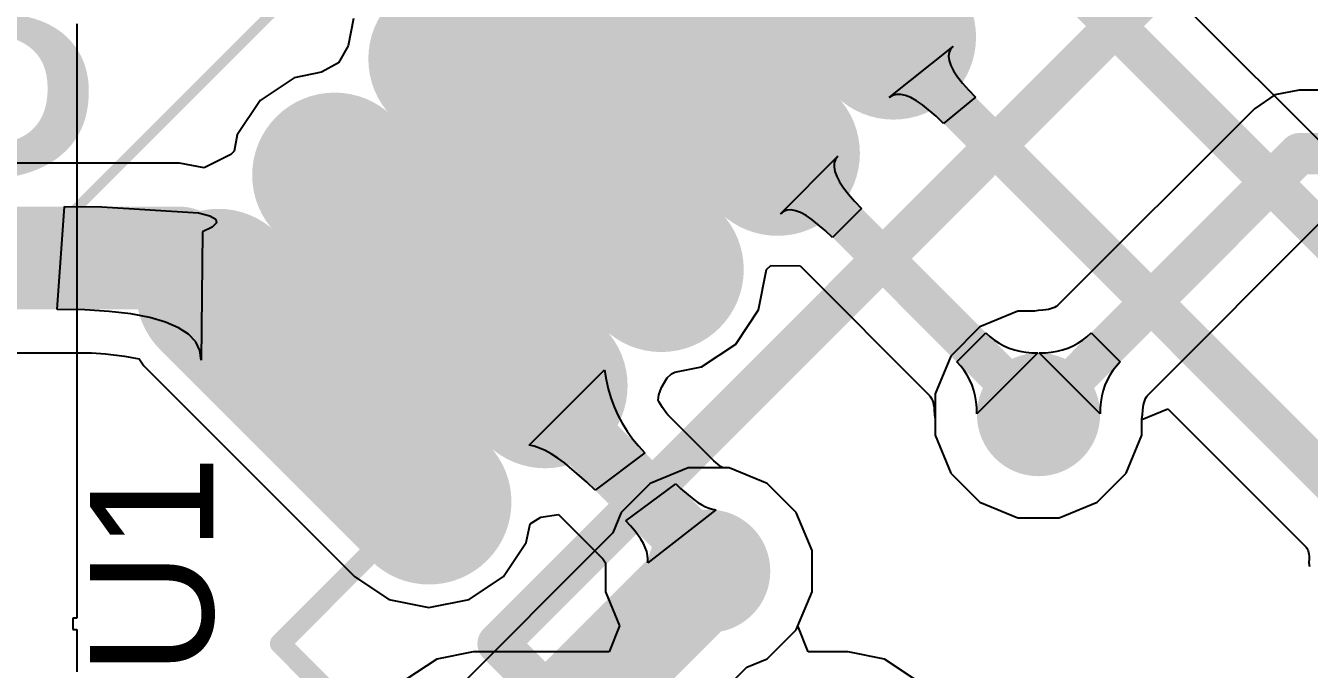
# Model space of a CAD drawing. Header units: millimetres. Extents: x 0 to 168, y 0 to 109.
# Drawn here: x 85.57 to 91.83, y 69.75 to 72.89 of the extents above; entities that cross this region are included whole.
import ezdxf

# ---------------------------------------------------------------- set-up
doc = ezdxf.new("R2010")
doc.units = ezdxf.units.MM
for name, color, linetype in [('BottomLayer', 5, 'Continuous'), ('BottomOverlay', 54, 'Continuous'), ('Mechanical13', 56, 'Continuous'), ('Mechanical15', 56, 'Continuous'), ('TopLayer', 1, 'Continuous'), ('TopOverlay', 2, 'Continuous'), ('TopPaste', 8, 'Continuous'), ('TopSolder', 216, 'Continuous'), ('ViaHoleLayer', 16, 'Continuous')]:
    doc.layers.add(name, color=color, linetype=linetype)
doc.styles.add('Arial', font='arial.ttf', dxfattribs={"height": 0.2})

# ---------------------------------------------------------------- blocks, each defined once
blk = doc.blocks.new('44ML_M_51')
at = {"layer": 'TopLayer'}
h = blk.add_hatch(color=1, dxfattribs=at)
edge = h.paths.add_edge_path()
edge.add_arc((6.425, 4), 0.3, 270, 450)
edge.add_line((6.425, 4.3), (4.975, 4.3))
edge.add_arc((4.975, 4), 0.3, 90, 270)
edge.add_line((4.975, 3.7), (6.425, 3.7))
h = blk.add_hatch(color=1, dxfattribs=at)
edge = h.paths.add_edge_path()
edge.add_arc((6.425, 3.2), 0.3, 270, 450)
edge.add_line((6.425, 3.5), (4.975, 3.5))
edge.add_arc((4.975, 3.2), 0.3, 90, 270)
edge.add_line((4.975, 2.9), (6.425, 2.9))
h = blk.add_hatch(color=1, dxfattribs=at)
edge = h.paths.add_edge_path()
edge.add_arc((6.425, 2.4), 0.3, 270, 450)
edge.add_line((6.425, 2.7), (4.975, 2.7))
edge.add_arc((4.975, 2.4), 0.3, 90, 270)
edge.add_line((4.975, 2.1), (6.425, 2.1))
h = blk.add_hatch(color=1, dxfattribs=at)
edge = h.paths.add_edge_path()
edge.add_arc((6.425, 1.6), 0.3, 270, 450)
edge.add_line((6.425, 1.9), (4.975, 1.9))
edge.add_arc((4.975, 1.6), 0.3, 90, 270)
edge.add_line((4.975, 1.3), (6.425, 1.3))
h = blk.add_hatch(color=1, dxfattribs=at)
edge = h.paths.add_edge_path()
edge.add_arc((6.425, 0.8), 0.3, 270, 450)
edge.add_line((6.425, 1.1), (4.975, 1.1))
edge.add_arc((4.975, 0.8), 0.3, 90, 270)
edge.add_line((4.975, 0.5), (6.425, 0.5))
at = {"layer": 'TopPaste'}
h = blk.add_hatch(color=8, dxfattribs=at)
edge = h.paths.add_edge_path()
edge.add_arc((6.425, 4), 0.3, 270, 450)
edge.add_line((6.425, 4.3), (4.975, 4.3))
edge.add_arc((4.975, 4), 0.3, 90, 270)
edge.add_line((4.975, 3.7), (6.425, 3.7))
h = blk.add_hatch(color=8, dxfattribs=at)
edge = h.paths.add_edge_path()
edge.add_arc((6.425, 3.2), 0.3, 270, 450)
edge.add_line((6.425, 3.5), (4.975, 3.5))
edge.add_arc((4.975, 3.2), 0.3, 90, 270)
edge.add_line((4.975, 2.9), (6.425, 2.9))
h = blk.add_hatch(color=8, dxfattribs=at)
edge = h.paths.add_edge_path()
edge.add_arc((6.425, 2.4), 0.3, 270, 450)
edge.add_line((6.425, 2.7), (4.975, 2.7))
edge.add_arc((4.975, 2.4), 0.3, 90, 270)
edge.add_line((4.975, 2.1), (6.425, 2.1))
h = blk.add_hatch(color=8, dxfattribs=at)
edge = h.paths.add_edge_path()
edge.add_arc((6.425, 1.6), 0.3, 270, 450)
edge.add_line((6.425, 1.9), (4.975, 1.9))
edge.add_arc((4.975, 1.6), 0.3, 90, 270)
edge.add_line((4.975, 1.3), (6.425, 1.3))
h = blk.add_hatch(color=8, dxfattribs=at)
edge = h.paths.add_edge_path()
edge.add_arc((6.425, 0.8), 0.3, 270, 450)
edge.add_line((6.425, 1.1), (4.975, 1.1))
edge.add_arc((4.975, 0.8), 0.3, 90, 270)
edge.add_line((4.975, 0.5), (6.425, 0.5))
at = {"layer": 'TopSolder'}
h = blk.add_hatch(color=216, dxfattribs=at)
edge = h.paths.add_edge_path()
edge.add_arc((6.425, 4), 0.4016, 270, 450)
edge.add_line((6.425, 4.4016), (4.975, 4.4016))
edge.add_arc((4.975, 4), 0.4016, 90, 270)
edge.add_line((4.975, 3.5984), (6.425, 3.5984))
h = blk.add_hatch(color=216, dxfattribs=at)
edge = h.paths.add_edge_path()
edge.add_arc((6.425, 3.2), 0.4016, 270, 450)
edge.add_line((6.425, 3.6016), (4.975, 3.6016))
edge.add_arc((4.975, 3.2), 0.4016, 90, 270)
edge.add_line((4.975, 2.7984), (6.425, 2.7984))
h = blk.add_hatch(color=216, dxfattribs=at)
edge = h.paths.add_edge_path()
edge.add_arc((6.425, 2.4), 0.4016, 270, 450)
edge.add_line((6.425, 2.8016), (4.975, 2.8016))
edge.add_arc((4.975, 2.4), 0.4016, 90, 270)
edge.add_line((4.975, 1.9984), (6.425, 1.9984))
h = blk.add_hatch(color=216, dxfattribs=at)
edge = h.paths.add_edge_path()
edge.add_arc((6.425, 1.6), 0.4016, 270, 450)
edge.add_line((6.425, 2.0016), (4.975, 2.0016))
edge.add_arc((4.975, 1.6), 0.4016, 90, 270)
edge.add_line((4.975, 1.1984), (6.425, 1.1984))
h = blk.add_hatch(color=216, dxfattribs=at)
edge = h.paths.add_edge_path()
edge.add_arc((6.425, 0.8), 0.4016, 270, 450)
edge.add_line((6.425, 1.2016), (4.975, 1.2016))
edge.add_arc((4.975, 0.8), 0.4016, 90, 270)
edge.add_line((4.975, 0.3984), (6.425, 0.3984))
at = {"layer": 'Mechanical13', "const_width": 0.1}
for points in [[(5, 5), (-5, 5)], [(5, 5), (5, -5)]]:
    blk.add_lwpolyline(points, dxfattribs=at)
at = {"layer": 'Mechanical13', "const_width": 0.05}
blk.add_lwpolyline([(4.975, 5, 1), (5.025, 5, 1)], format="xyb", close=True, dxfattribs=at)
blk.add_lwpolyline([(4.975, 5, 1), (5.025, 5, 1)], format="xyb", close=True, dxfattribs=at)
at = {"layer": 'Mechanical15', "const_width": 0.05}
blk.add_lwpolyline([(7.2, 7.2), (7.2, -7.2)], dxfattribs=at)
at = {"layer": 'TopOverlay', "const_width": 0.2}
for points in [[(4.25, 4.25), (-4.25, 4.25)], [(4.25, 4.25), (4.25, -4.25)]]:
    blk.add_lwpolyline(points, dxfattribs=at)
at = {"layer": 'TopOverlay', "const_width": 0.1}
blk.add_lwpolyline([(4.2, 4.25, 1), (4.3, 4.25, 1)], format="xyb", close=True, dxfattribs=at)
blk.add_lwpolyline([(4.2, 4.25, 1), (4.3, 4.25, 1)], format="xyb", close=True, dxfattribs=at)

msp = doc.modelspace()

# ---------------------------------------------------------------- hatches: boundary and pattern name
at = {"layer": 'BottomLayer'}
h = msp.add_hatch(color=5, dxfattribs=at)
edge = h.paths.add_edge_path()
edge.add_arc((90.5063, 70.993), 0.3, 0, 360)
h = msp.add_hatch(color=5, dxfattribs=at)
edge = h.paths.add_edge_path()
edge.add_arc((88.9, 70.231), 0.3, 0, 360)
at = {"layer": 'TopLayer'}
h = msp.add_hatch(color=1, dxfattribs=at)
edge = h.paths.add_edge_path()
edge.add_arc((90.5063, 70.993), 0.3, 0, 360)
h = msp.add_hatch(color=1, dxfattribs=at)
edge = h.paths.add_edge_path()
edge.add_arc((88.9, 70.231), 0.3, 0, 360)
at = {"layer": 'ViaHoleLayer'}
h = msp.add_hatch(color=16, dxfattribs=at)
edge = h.paths.add_edge_path()
edge.add_arc((90.5063, 70.993), 0.15, 0, 360)
h = msp.add_hatch(color=16, dxfattribs=at)
edge = h.paths.add_edge_path()
edge.add_arc((88.9, 70.231), 0.15, 0, 360)

# ---------------------------------------------------------------- linework, layer by layer
at = {"layer": 'BottomLayer'}
for p, q in [((91.658, 72.5486), (91.5577, 72.4816)), ((91.7763, 72.5721), (91.658, 72.5486)), ((97.155, 72.5721), (91.7763, 72.5721)), ((91.5577, 72.4816), (90.5994, 71.5233)), ((91.0366, 71.0861), (91.9043, 71.9539)), ((90.5994, 71.5233), (90.5919, 71.5184)), ((90.4062, 71.4962), (90.2212, 71.4196)), ((90.487, 71.4962), (90.4062, 71.4962)), ((90.5045, 71.5001), (90.487, 71.4962)), ((90.5275, 71.5006), (90.5045, 71.5001)), ((90.5418, 71.502), (90.5275, 71.5006)), ((90.5543, 71.5041), (90.5418, 71.502)), ((90.5652, 71.5068), (90.5543, 71.5041)), ((90.5749, 71.5101), (90.5652, 71.5068)), ((90.5837, 71.5139), (90.5749, 71.5101)), ((90.5919, 71.5184), (90.5837, 71.5139)), ((90.2212, 71.4196), (90.0797, 71.278)), ((90.6745, 71.3275), (90.6982, 71.3404)), ((90.6982, 71.3404), (90.7209, 71.3552)), ((90.7209, 71.3552), (90.7424, 71.3721)), ((90.7424, 71.3721), (90.7629, 71.391)), ((90.7629, 71.391), (90.9043, 71.2496)), ((90.0797, 71.278), (90.0031, 71.0931)), ((90.5093, 71.293), (90.5395, 71.2937)), ((90.8063, 70.996), (90.5093, 71.293)), ((90.5395, 71.2937), (90.5687, 71.2964)), ((90.5687, 71.2964), (90.5968, 71.3012)), ((90.5968, 71.3012), (90.6238, 71.3079)), ((90.6238, 71.3079), (90.6497, 71.3167)), ((90.6497, 71.3167), (90.6745, 71.3275)), ((90.8854, 71.2291), (90.8685, 71.2076)), ((90.9043, 71.2496), (90.8854, 71.2291)), ((90.8408, 71.1612), (90.83, 71.1364)), ((90.8536, 71.1849), (90.8408, 71.1612)), ((90.8685, 71.2076), (90.8536, 71.1849)), ((90.0031, 71.0931), (90.0031, 70.8929)), ((90.8212, 71.1105), (90.8144, 71.0835)), ((90.83, 71.1364), (90.8212, 71.1105)), ((91.0317, 71.0786), (91.0366, 71.0861)), ((90.807, 71.0263), (90.8063, 70.996)), ((90.8097, 71.0554), (90.807, 71.0263)), ((90.8144, 71.0835), (90.8097, 71.0554)), ((91.0139, 71.0142), (91.0153, 71.0285)), ((91.0153, 71.0285), (91.0174, 71.041)), ((91.0174, 71.041), (91.0201, 71.0519)), ((91.0201, 71.0519), (91.0234, 71.0616)), ((91.0234, 71.0616), (91.0272, 71.0704)), ((91.0272, 71.0704), (91.0317, 71.0786)), ((91.0095, 70.9737), (91.0134, 70.9912)), ((91.0095, 70.8929), (91.0095, 70.9737)), ((91.0134, 70.9912), (91.0139, 71.0142)), ((90.0031, 70.8929), (90.0797, 70.708)), ((90.9329, 70.708), (91.0095, 70.8929)), ((88.7999, 70.7342), (88.615, 70.6576)), ((89.0001, 70.7342), (88.7999, 70.7342)), ((89.185, 70.6576), (89.0001, 70.7342)), ((88.615, 70.6576), (88.4734, 70.516)), ((89.3266, 70.516), (89.185, 70.6576)), ((90.0797, 70.708), (90.2212, 70.5664)), ((90.7913, 70.5664), (90.9329, 70.708)), ((90.2212, 70.5664), (90.4062, 70.4898)), ((90.6064, 70.4898), (90.7913, 70.5664)), ((88.4734, 70.516), (88.4323, 70.4168)), ((89.4032, 70.3311), (89.3266, 70.516)), ((90.4062, 70.4898), (90.6064, 70.4898)), ((88.4323, 70.4168), (87.379, 69.3635)), ((89.4032, 70.1309), (89.4032, 70.3311)), ((89.3266, 69.946), (89.4032, 70.1309)), ((89.185, 69.8044), (89.3266, 69.946)), ((89.0858, 69.7633), (89.185, 69.8044)), ((88.1678, 68.8453), (89.0858, 69.7633))]:
    msp.add_line(p, q, dxfattribs=at)
for points, const_width in [([(90.5063, 70.993), (91.7763, 72.263)], 0.2), ([(91.7763, 72.263), (97.155, 72.263)], 0.2), ([(87.7057, 69.0367), (88.9, 70.231)], 0.5)]:
    msp.add_lwpolyline(points, dxfattribs=dict(at, const_width=const_width))
for points, const_width in [([(91.7263, 72.263, 1), (91.8263, 72.263, 1)], 0.1), ([(91.7263, 72.263, 1), (91.8263, 72.263, 1)], 0.1), ([(90.4563, 70.993, 1), (90.5563, 70.993, 1)], 0.1), ([(88.775, 70.231, 1), (89.025, 70.231, 1)], 0.25)]:
    msp.add_lwpolyline(points, format="xyb", close=True, dxfattribs=dict(at, const_width=const_width))
at = {"layer": 'BottomOverlay'}
for p, q in [((85.8224, 72.8941), (85.8224, 72.8755)), ((85.8224, 72.8755), (85.8224, 72.8568)), ((85.8224, 72.8568), (85.8224, 72.8382)), ((85.8224, 72.8382), (85.8224, 72.8195)), ((85.8224, 72.8195), (85.8224, 72.8009)), ((85.8224, 72.8009), (85.8224, 72.7822)), ((85.8224, 72.7822), (85.8224, 72.7636)), ((85.8224, 72.7636), (85.8224, 72.7449)), ((85.8224, 72.7449), (85.8224, 72.7263)), ((85.8224, 72.7263), (85.8224, 72.7076)), ((85.8224, 72.7076), (85.8224, 72.689)), ((85.8224, 72.689), (85.8224, 72.6703)), ((85.8224, 72.6703), (85.8224, 72.6516)), ((85.8224, 72.6516), (85.8224, 72.633)), ((85.8224, 72.633), (85.8224, 72.6143)), ((85.8224, 72.6143), (85.8224, 72.5957)), ((85.8224, 72.5957), (85.8224, 72.577)), ((85.8224, 72.577), (85.8224, 72.5584)), ((85.8224, 72.5584), (85.8224, 72.5397)), ((85.8224, 72.5397), (85.8224, 72.5211)), ((85.8224, 72.5211), (85.8224, 72.5024)), ((85.8224, 72.5024), (85.8224, 72.4838)), ((85.8224, 72.4838), (85.8224, 72.4651)), ((85.8224, 72.4651), (85.8224, 72.4465)), ((85.8224, 72.4465), (85.8224, 72.4278)), ((85.8224, 72.4278), (85.8224, 72.4091)), ((85.8224, 72.4091), (85.8224, 72.3905)), ((85.8224, 72.3905), (85.8224, 72.3718)), ((85.8224, 72.3718), (85.8224, 72.3532)), ((85.8224, 72.3532), (85.8224, 72.3345)), ((85.8224, 72.3345), (85.8224, 72.3159)), ((85.8224, 72.3159), (85.8224, 72.2972)), ((85.8224, 72.2972), (85.8224, 72.2786)), ((85.8224, 72.2786), (85.8224, 72.2599)), ((85.8224, 72.2599), (85.8224, 72.2413)), ((85.8224, 72.2413), (85.8224, 72.2226)), ((85.8224, 72.2226), (85.8224, 72.204)), ((85.8224, 72.204), (85.8224, 72.1853)), ((85.8224, 72.1853), (85.8224, 72.1667)), ((85.8224, 72.1667), (85.8224, 72.148)), ((85.8224, 72.148), (85.8224, 72.1293)), ((85.8224, 72.1293), (85.8224, 72.1107)), ((85.8224, 72.1107), (85.8224, 72.092)), ((85.8224, 72.092), (85.8224, 72.0734)), ((85.8224, 72.0734), (85.8224, 72.0547)), ((85.8224, 72.0547), (85.8224, 72.0361)), ((85.8224, 72.0361), (85.8224, 72.0174)), ((85.8224, 72.0174), (85.8224, 71.9988)), ((85.8224, 71.9988), (85.8224, 71.9801)), ((85.8224, 71.9801), (85.8224, 71.9615)), ((85.8224, 71.9615), (85.8224, 71.9428)), ((85.8224, 71.9428), (85.8224, 71.9241)), ((85.8224, 71.9241), (85.8224, 71.9055)), ((85.8224, 71.9055), (85.8224, 71.8868)), ((85.8224, 71.8868), (85.8224, 71.8682)), ((85.8224, 71.8682), (85.8224, 71.8495)), ((85.8224, 71.8495), (85.8224, 71.8309)), ((85.8224, 71.8309), (85.8224, 71.8122)), ((85.8224, 71.8122), (85.8224, 71.7936)), ((85.8224, 71.7936), (85.8224, 71.7749)), ((85.8224, 71.7749), (85.8224, 71.7563)), ((85.8224, 71.7563), (85.8224, 71.7376)), ((85.8224, 71.7376), (85.8224, 71.719)), ((85.8224, 71.719), (85.8224, 71.7003)), ((85.8224, 71.7003), (85.8224, 71.6816)), ((85.8224, 71.6816), (85.8224, 71.663)), ((85.8224, 71.663), (85.8224, 71.6443)), ((85.8224, 71.6443), (85.8224, 71.6257)), ((85.8224, 71.6257), (85.8224, 71.607)), ((85.8224, 71.607), (85.8224, 71.5884)), ((85.8224, 71.5884), (85.8224, 71.5697)), ((85.8224, 71.5697), (85.8224, 71.5511)), ((85.8224, 71.5511), (85.8224, 71.5324)), ((85.8224, 71.5324), (85.8224, 71.5138)), ((85.8224, 71.5138), (85.8224, 71.4951)), ((85.8224, 71.4951), (85.8224, 71.4765)), ((85.8224, 71.4765), (85.8224, 71.4578)), ((85.8224, 71.4578), (85.8224, 71.4391)), ((85.8224, 71.4391), (85.8224, 71.4205)), ((85.8224, 71.4205), (85.8224, 71.4018)), ((85.8224, 71.4018), (85.8224, 71.3832)), ((85.8224, 71.3832), (85.8224, 71.3645)), ((85.8224, 71.3645), (85.8224, 71.3459)), ((85.8224, 71.3459), (85.8224, 71.3272)), ((85.8224, 71.3272), (85.8224, 71.3086)), ((85.8224, 71.3086), (85.8224, 71.2899)), ((85.8224, 71.2899), (85.8224, 71.2713)), ((85.8224, 71.2713), (85.8224, 71.2526)), ((85.8224, 71.2526), (85.8224, 71.234)), ((85.8224, 71.234), (85.8224, 71.2153)), ((85.8224, 71.2153), (85.8224, 71.1966)), ((85.8224, 71.1966), (85.8224, 71.178)), ((85.8224, 71.178), (85.8224, 71.1593)), ((85.8224, 71.1593), (85.8224, 71.1407)), ((85.8224, 71.1407), (85.8224, 71.122)), ((85.8224, 71.122), (85.8224, 71.1034)), ((85.8224, 71.1034), (85.8224, 71.0847)), ((85.8224, 71.0847), (85.8224, 71.0661)), ((85.8224, 71.0661), (85.8224, 71.0474)), ((85.8224, 71.0474), (85.8224, 71.0288)), ((85.8224, 71.0288), (85.8224, 71.0101)), ((85.8224, 71.0101), (85.8224, 70.9915)), ((85.8224, 70.9915), (85.8224, 70.9728)), ((85.8224, 70.9728), (85.8224, 70.9541)), ((85.8224, 70.9541), (85.8224, 70.9355)), ((85.8224, 70.9355), (85.8224, 70.9168)), ((85.8224, 70.9168), (85.8224, 70.8982)), ((85.8224, 70.8982), (85.8224, 70.8795)), ((85.8224, 70.8795), (85.8224, 70.8609)), ((85.8224, 70.8609), (85.8224, 70.8422)), ((85.8224, 70.8422), (85.8224, 70.8236)), ((85.8224, 70.8236), (85.8224, 70.8049)), ((85.8224, 70.8049), (85.8224, 70.7863)), ((85.8224, 70.7863), (85.8224, 70.7676)), ((85.8224, 70.7676), (85.8224, 70.749)), ((85.8224, 70.749), (85.8224, 70.7303)), ((85.8224, 70.7303), (85.8224, 70.7116)), ((85.8224, 70.7116), (85.8224, 70.693)), ((85.8224, 70.693), (85.8224, 70.6743)), ((85.8224, 70.6743), (85.8224, 70.6557)), ((85.8224, 70.6557), (85.8224, 70.637)), ((85.8224, 70.637), (85.8224, 70.6184)), ((85.8224, 70.6184), (85.8224, 70.5997)), ((85.8224, 70.5997), (85.8224, 70.5811)), ((85.8224, 70.5811), (85.8224, 70.5624)), ((85.8224, 70.5624), (85.8224, 70.5438)), ((85.8224, 70.5438), (85.8224, 70.5251)), ((85.8224, 70.5251), (85.8224, 70.5065)), ((85.8224, 70.5065), (85.8224, 70.4878)), ((85.8224, 70.4878), (85.8224, 70.4691)), ((85.8224, 70.4691), (85.8224, 70.4505)), ((85.8224, 70.4505), (85.8224, 70.4318)), ((85.8224, 70.4318), (85.8224, 70.4132)), ((85.8224, 70.4132), (85.8224, 70.3945)), ((85.8224, 70.3945), (85.8224, 70.3759)), ((85.8224, 70.3759), (85.8224, 70.3572)), ((85.8224, 70.3572), (85.8224, 70.3386)), ((85.8224, 70.3386), (85.8224, 70.3199)), ((85.8224, 70.3199), (85.8224, 70.3013)), ((85.8224, 70.3013), (85.8224, 70.2826)), ((85.8224, 70.2826), (85.8224, 70.264)), ((85.8224, 70.264), (85.8224, 70.2453)), ((85.8224, 70.2453), (85.8224, 70.2266)), ((85.8224, 70.2266), (85.8224, 70.208)), ((85.8224, 70.208), (85.8224, 70.1893)), ((85.8224, 70.1893), (85.8224, 70.1707)), ((85.8224, 70.1707), (85.8224, 70.152)), ((85.8224, 70.152), (85.8224, 70.1334)), ((85.8224, 70.1334), (85.8224, 70.1147)), ((85.8224, 70.1147), (85.8224, 70.0961)), ((85.8224, 70.0961), (85.8224, 70.0774)), ((85.8224, 70.0774), (85.8224, 70.0588)), ((85.8224, 70.0588), (85.8224, 70.0401)), ((85.8224, 70.0401), (85.8224, 70.0214)), ((85.8224, 70.0214), (85.8224, 70.0028)), ((85.8224, 70.0028), (85.8037, 70.0028)), ((85.8037, 70.0028), (85.8037, 69.9841)), ((85.8037, 69.9841), (85.8037, 69.9655)), ((85.8037, 69.9655), (85.8037, 69.9468)), ((85.8037, 69.9468), (85.8224, 69.9468)), ((85.8224, 69.9468), (85.8224, 69.9282)), ((85.8224, 69.9282), (85.8224, 69.9095)), ((85.8224, 69.9095), (85.8224, 69.8909)), ((85.8224, 69.8909), (85.8224, 69.8722)), ((85.8224, 69.8722), (85.8224, 69.8536)), ((85.8224, 69.8536), (85.8224, 69.8349)), ((85.8224, 69.8349), (85.8224, 69.8163)), ((85.8224, 69.8163), (85.8224, 69.7976)), ((85.8224, 69.7976), (85.8224, 69.779)), ((85.8224, 69.779), (85.8224, 69.7603)), ((85.8224, 69.7603), (85.8224, 69.7416))]:
    msp.add_line(p, q, dxfattribs=at)
at = {"layer": 'TopLayer'}
for p, q in [((92.3629, 71.8364), (90.8831, 73.3161)), ((87.1698, 72.9204), (87.1434, 72.788)), ((87.1434, 72.788), (87.097, 72.7052)), ((89.7794, 72.5365), (90.0909, 72.7846)), ((90.0909, 72.7846), (90.0781, 72.7711)), ((90.0705, 72.755), (90.0683, 72.7365)), ((90.0683, 72.7365), (90.0712, 72.7155)), ((90.0781, 72.7711), (90.0705, 72.755)), ((90.0712, 72.7155), (90.0795, 72.692)), ((87.0142, 72.6588), (86.8818, 72.6324)), ((87.097, 72.7052), (87.0142, 72.6588)), ((90.0795, 72.692), (90.093, 72.6659)), ((90.093, 72.6659), (90.1118, 72.6374)), ((86.8818, 72.6324), (86.7153, 72.5212)), ((90.1118, 72.6374), (90.1358, 72.6065)), ((90.1358, 72.6065), (90.1652, 72.573)), ((89.7959, 72.5462), (89.7794, 72.5365)), ((89.8146, 72.551), (89.7959, 72.5462)), ((89.8355, 72.5508), (89.8146, 72.551)), ((89.8586, 72.5456), (89.8355, 72.5508)), ((89.884, 72.5354), (89.8586, 72.5456)), ((89.9116, 72.5202), (89.884, 72.5354)), ((90.1997, 72.537), (90.0442, 72.4097)), ((90.1652, 72.573), (90.1997, 72.537)), ((86.7153, 72.5212), (86.6041, 72.3547)), ((89.9414, 72.5001), (89.9116, 72.5202)), ((90.0077, 72.4448), (89.9414, 72.5001)), ((90.0442, 72.4097), (90.0077, 72.4448)), ((86.6041, 72.3547), (86.5883, 72.2756)), ((86.5883, 72.2756), (86.5718, 72.2581)), ((86.3231, 72.2171), (84.328, 72.2171)), ((86.4425, 72.1933), (86.3231, 72.2171)), ((86.3231, 72.2171), (86.3231, 72.2171)), ((86.5718, 72.2581), (86.4425, 72.1933)), ((89.2491, 71.9699), (89.5293, 72.2501)), ((89.5117, 72.2178), (89.5106, 72.1981)), ((89.518, 72.2351), (89.5117, 72.2178)), ((89.5293, 72.2501), (89.518, 72.2351)), ((89.5106, 72.1981), (89.5145, 72.1761)), ((89.5145, 72.1761), (89.5235, 72.1518)), ((89.5235, 72.1518), (89.5376, 72.1253)), ((89.5376, 72.1253), (89.5568, 72.0964)), ((89.5568, 72.0964), (89.5811, 72.0651)), ((89.5811, 72.0651), (89.6104, 72.0316)), ((89.6104, 72.0316), (89.6449, 71.9958)), ((85.7273, 71.505), (85.7626, 72.005)), ((85.7626, 72.005), (85.9438, 72.0038)), ((85.9438, 72.0038), (86.4153, 71.9743)), ((86.4153, 71.9743), (86.4698, 71.9607)), ((86.4698, 71.9607), (86.4991, 71.9447)), ((89.2641, 71.9813), (89.2491, 71.9699)), ((89.2815, 71.9875), (89.2641, 71.9813)), ((89.3011, 71.9887), (89.2815, 71.9875)), ((89.3231, 71.9847), (89.3011, 71.9887)), ((89.3474, 71.9757), (89.3231, 71.9847)), ((89.374, 71.9616), (89.3474, 71.9757)), ((89.4029, 71.9424), (89.374, 71.9616)), ((89.6449, 71.9958), (89.5035, 71.8544)), ((86.4816, 71.9054), (86.4349, 71.882)), ((86.503, 71.9263), (86.4816, 71.9054)), ((86.4991, 71.9447), (86.503, 71.9263)), ((89.4676, 71.8888), (89.4029, 71.9424)), ((86.4349, 71.882), (86.4287, 71.2572)), ((89.5035, 71.8544), (89.4676, 71.8888)), ((89.1821, 71.6988), (89.2026, 71.7192)), ((89.2026, 71.7192), (89.3457, 71.7164)), ((89.3457, 71.7164), (89.9759, 71.0861)), ((89.1431, 71.5024), (89.1821, 71.6988)), ((85.861, 71.5025), (85.7273, 71.505)), ((85.9806, 71.4951), (85.861, 71.5025)), ((86.0861, 71.4827), (85.9806, 71.4951)), ((86.1774, 71.4653), (86.0861, 71.4827)), ((86.2546, 71.443), (86.1774, 71.4653)), ((89.0319, 71.336), (89.1431, 71.5024)), ((86.3177, 71.4158), (86.2546, 71.443)), ((86.3666, 71.3836), (86.3177, 71.4158)), ((86.4014, 71.3464), (86.3666, 71.3836)), ((86.4221, 71.3042), (86.4014, 71.3464)), ((88.8654, 71.2248), (89.0319, 71.336)), ((90.1083, 71.2496), (90.2497, 71.391)), ((90.2497, 71.391), (90.2702, 71.3721)), ((90.2702, 71.3721), (90.2917, 71.3552)), ((90.2917, 71.3552), (90.3144, 71.3404)), ((90.3144, 71.3404), (90.3381, 71.3275)), ((84.5194, 71.2929), (85.8935, 71.2929)), ((85.8935, 71.2929), (85.9621, 71.2887)), ((85.9621, 71.2887), (86.0546, 71.2778)), ((86.0546, 71.2778), (86.1268, 71.2641)), ((86.4287, 71.2572), (86.4221, 71.3042)), ((90.5033, 71.293), (90.2063, 70.996)), ((90.3381, 71.3275), (90.3629, 71.3167)), ((90.3629, 71.3167), (90.3888, 71.3079)), ((90.3888, 71.3079), (90.4158, 71.3012)), ((90.4158, 71.3012), (90.4439, 71.2964)), ((90.4439, 71.2964), (90.473, 71.2937)), ((90.473, 71.2937), (90.5033, 71.293)), ((86.1268, 71.2641), (86.1496, 71.2299)), ((86.1496, 71.2299), (87.1749, 70.2046)), ((88.0259, 70.8438), (88.3927, 71.2106)), ((88.3927, 71.2106), (88.4003, 71.1636)), ((88.7352, 71.1989), (88.8654, 71.2248)), ((90.1272, 71.2291), (90.1083, 71.2496)), ((90.1441, 71.2076), (90.1272, 71.2291)), ((88.4003, 71.1636), (88.4106, 71.118)), ((88.6702, 71.1245), (88.6983, 71.1711)), ((88.6983, 71.1711), (88.7194, 71.1906)), ((88.7194, 71.1906), (88.7352, 71.1989)), ((90.1589, 71.1849), (90.1441, 71.2076)), ((90.1718, 71.1612), (90.1589, 71.1849)), ((90.1826, 71.1364), (90.1718, 71.1612)), ((88.4106, 71.118), (88.4236, 71.0739)), ((88.6535, 71.063), (88.6567, 71.0884)), ((88.6567, 71.0884), (88.6702, 71.1245)), ((89.9759, 71.0861), (89.9809, 71.0786)), ((90.1914, 71.1105), (90.1826, 71.1364)), ((90.1981, 71.0835), (90.1914, 71.1105)), ((88.4236, 71.0739), (88.4393, 71.0313)), ((88.4393, 71.0313), (88.4576, 70.9901)), ((88.6584, 71.0536), (88.6535, 71.063)), ((88.6747, 71.0273), (88.6584, 71.0536)), ((88.693, 71.0019), (88.6747, 71.0273)), ((89.9809, 71.0786), (89.9853, 71.0704)), ((89.9853, 71.0704), (89.9892, 71.0616)), ((89.9892, 71.0616), (89.9925, 71.0519)), ((89.9925, 71.0519), (89.9952, 71.041)), ((89.9952, 71.041), (89.9973, 71.0285)), ((89.9973, 71.0285), (89.9986, 71.0142)), ((90.2029, 71.0554), (90.1981, 71.0835)), ((90.2056, 71.0263), (90.2029, 71.0554)), ((90.2063, 70.996), (90.2056, 71.0263)), ((91.0095, 70.969), (91.1365, 71.0216)), ((91.1365, 71.0216), (91.8099, 70.3482)), ((88.4576, 70.9901), (88.4786, 70.9504)), ((88.7016, 70.9914), (88.693, 71.0019)), ((88.9254, 70.7677), (88.7016, 70.9914)), ((89.9986, 71.0142), (89.9992, 70.9912)), ((89.9992, 70.9912), (90.0031, 70.9737)), ((90.0031, 70.9737), (90.0031, 70.8929)), ((91.0095, 70.8929), (91.0095, 70.969)), ((88.4786, 70.9504), (88.5023, 70.9122)), ((88.5023, 70.9122), (88.5287, 70.8755)), ((88.0502, 70.8388), (88.0259, 70.8438)), ((88.0763, 70.8301), (88.0502, 70.8388)), ((88.5287, 70.8755), (88.5578, 70.8402)), ((88.5578, 70.8402), (88.5895, 70.8064)), ((90.0031, 70.8929), (90.0797, 70.708)), ((90.9329, 70.708), (91.0095, 70.8929)), ((88.104, 70.8177), (88.0763, 70.8301)), ((88.1335, 70.8014), (88.104, 70.8177)), ((88.1647, 70.7815), (88.1335, 70.8014)), ((88.1975, 70.7578), (88.1647, 70.7815)), ((88.5895, 70.8064), (88.3462, 70.6255)), ((88.3064, 70.6642), (88.1975, 70.7578)), ((88.9538, 70.7437), (88.9254, 70.7677)), ((88.9607, 70.7389), (88.9538, 70.7437)), ((88.9684, 70.7342), (88.9607, 70.7389)), ((89.0001, 70.7342), (88.9684, 70.7342)), ((88.9684, 70.7342), (88.9684, 70.7342)), ((89.185, 70.6576), (89.0001, 70.7342)), ((88.3462, 70.6255), (88.3064, 70.6642)), ((88.4964, 70.4752), (88.7395, 70.6564)), ((88.7395, 70.6564), (88.7628, 70.6338)), ((89.3266, 70.516), (89.185, 70.6576)), ((90.0797, 70.708), (90.2212, 70.5664)), ((90.7913, 70.5664), (90.9329, 70.708)), ((88.7628, 70.6338), (88.8276, 70.5791)), ((88.9343, 70.529), (88.6027, 70.2713)), ((88.8276, 70.5791), (88.8475, 70.5653)), ((88.8475, 70.5653), (88.8666, 70.5536)), ((88.8666, 70.5536), (88.8848, 70.5442)), ((88.8848, 70.5442), (88.9021, 70.5369)), ((88.9021, 70.5369), (88.9187, 70.5319)), ((88.9187, 70.5319), (88.9343, 70.529)), ((90.2212, 70.5664), (90.4062, 70.4898)), ((90.6064, 70.4898), (90.7913, 70.5664)), ((88.0117, 70.3711), (88.0297, 70.4614)), ((88.0297, 70.4614), (88.0818, 70.4935)), ((88.0818, 70.4935), (88.1681, 70.5064)), ((88.1681, 70.5064), (88.3837, 70.2908)), ((88.5187, 70.4519), (88.4964, 70.4752)), ((89.4032, 70.3311), (89.3266, 70.516)), ((90.4062, 70.4898), (90.6064, 70.4898)), ((88.5384, 70.4293), (88.5187, 70.4519)), ((88.5555, 70.4073), (88.5384, 70.4293)), ((88.5701, 70.386), (88.5555, 70.4073)), ((87.9005, 70.2046), (88.0117, 70.3711)), ((88.582, 70.3653), (88.5701, 70.386)), ((88.5913, 70.3452), (88.582, 70.3653)), ((88.598, 70.3258), (88.5913, 70.3452)), ((91.8099, 70.3482), (91.8137, 70.3423)), ((91.8137, 70.3423), (91.817, 70.3359)), ((91.817, 70.3359), (91.8196, 70.3293)), ((88.3837, 70.2908), (88.3879, 70.2854)), ((88.3879, 70.2854), (88.3944, 70.2759)), ((88.3944, 70.2759), (88.3968, 70.2717)), ((88.3968, 70.2717), (88.3968, 70.1309)), ((88.6022, 70.307), (88.598, 70.3258)), ((88.6038, 70.2888), (88.6022, 70.307)), ((88.6027, 70.2713), (88.6038, 70.2888)), ((89.4032, 70.1309), (89.4032, 70.3311)), ((91.8196, 70.3293), (91.8217, 70.3221)), ((91.8217, 70.3221), (91.8233, 70.3138)), ((91.8233, 70.3138), (91.8244, 70.3039)), ((91.8247, 70.2921), (91.8235, 70.2706)), ((91.8244, 70.3039), (91.8247, 70.2921)), ((91.8235, 70.2706), (91.8258, 70.254)), ((87.1749, 70.2046), (87.3414, 70.0934)), ((87.7341, 70.0934), (87.9005, 70.2046)), ((87.3414, 70.0934), (87.5377, 70.0544)), ((87.5377, 70.0544), (87.7341, 70.0934)), ((88.3968, 70.1309), (88.4655, 69.9652)), ((89.3345, 69.9652), (89.4032, 70.1309)), ((88.4655, 69.9652), (88.4153, 69.8382)), ((89.3847, 69.8382), (89.3345, 69.9652)), ((87.7523, 69.8382), (87.5755, 69.803)), ((88.4153, 69.8382), (87.7523, 69.8382)), ((89.5787, 69.8382), (89.3847, 69.8382)), ((89.7556, 69.803), (89.5787, 69.8382)), ((89.5787, 69.8382), (89.5787, 69.8382)), ((87.5755, 69.803), (87.4256, 69.7028)), ((89.9055, 69.7028), (89.7556, 69.803))]:
    msp.add_line(p, q, dxfattribs=at)
for points, const_width in [([(89.8535, 73.9085), (92.456, 71.306)], 0.2), ([(89.2878, 73.3075), (92.329, 70.2663)], 0.2), ([(88.7222, 72.7771), (90.5063, 70.993)], 0.2), ([(84.328, 71.755), (86.3231, 71.755)], 0.5), ([(86.3231, 71.755), (86.998, 71.0801)], 0.5), ([(87.5908, 71.593), (87.5908, 71.6458)], 0.3), ([(87.5908, 71.593), (88.9, 70.2838)], 0.3), ([(86.998, 71.0801), (87.0251, 71.0801)], 0.5), ([(88.9, 70.231), (88.9, 70.2838)], 0.3)]:
    msp.add_lwpolyline(points, dxfattribs=dict(at, const_width=const_width))
for points, const_width in [([(88.6722, 72.7771, 1), (88.7722, 72.7771, 1)], 0.1), ([(86.1981, 71.755, 1), (86.4481, 71.755, 1)], 0.25), ([(86.1981, 71.755, 1), (86.4481, 71.755, 1)], 0.25), ([(87.5158, 71.6458, 1), (87.6658, 71.6458, 1)], 0.15), ([(87.5158, 71.593, 1), (87.6658, 71.593, 1)], 0.15), ([(87.5158, 71.593, 1), (87.6658, 71.593, 1)], 0.15), ([(86.873, 71.0801, 1), (87.123, 71.0801, 1)], 0.25), ([(86.873, 71.0801, 1), (87.123, 71.0801, 1)], 0.25), ([(86.9001, 71.0801, 1), (87.1501, 71.0801, 1)], 0.25), ([(90.4563, 70.993, 1), (90.5563, 70.993, 1)], 0.1), ([(88.825, 70.2838, 1), (88.975, 70.2838, 1)], 0.15), ([(88.825, 70.2838, 1), (88.975, 70.2838, 1)], 0.15), ([(88.825, 70.231, 1), (88.975, 70.231, 1)], 0.15)]:
    msp.add_lwpolyline(points, format="xyb", close=True, dxfattribs=dict(at, const_width=const_width))

# ---------------------------------------------------------------- block references
at = {"rotation": 135}
msp.add_blockref('44ML_M_51', (93.884, 69.878), dxfattribs=at)

# ---------------------------------------------------------------- texts
at = {"layer": 'TopOverlay', "style": 'Arial'}
msp.add_text('HWB', height=1.524, dxfattribs=at).set_placement((81.0267, 72.1362))
msp.add_text('U1', height=0.6, rotation=90, dxfattribs=at).set_placement((86.487, 69.723))

doc.saveas('drawing.dxf')
